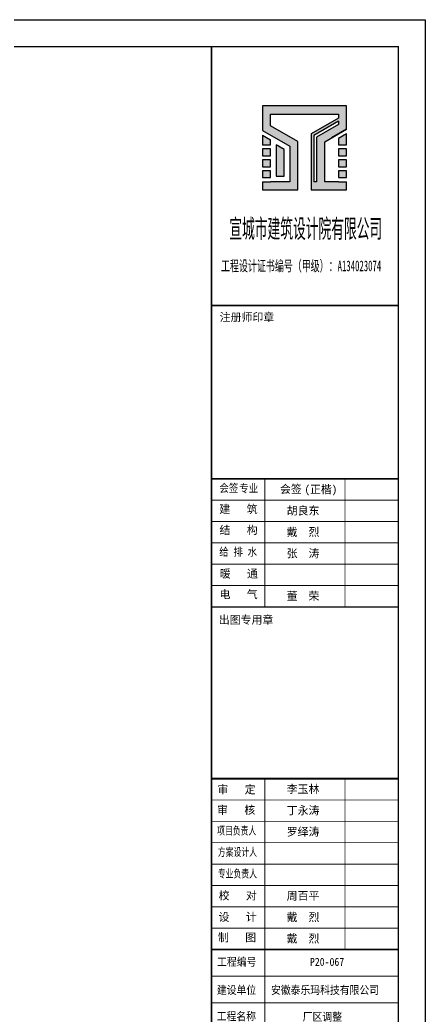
# Model space of a CAD drawing. Extents: x -1389621 to 57380, y -92505 to 283644.
# Drawn here: x 39168 to 57380, y 82884 to 127675 of the extents above; entities that cross this region are included whole.
import ezdxf
from ezdxf.enums import TextEntityAlignment as Align

# ---------------------------------------------------------------- set-up
doc = ezdxf.new("R2010")
doc.units = 0
doc.header["$LTSCALE"] = 100
doc.header["$MEASUREMENT"] = 0
doc.layers.get('0').update_dxf_attribs({"linetype": 'CONTINUOUS'})
doc.layers.add('BORDER', color=7, linetype='CONTINUOUS')
doc.layers.add('BZ_标准图框', color=7, linetype='CONTINUOUS')
doc.styles.add('ht', font='simhei.ttf', dxfattribs={"width": 0.8})

# ---------------------------------------------------------------- blocks, each defined once
blk = doc.blocks.new('A$C064F2E3D')
h = blk.add_hatch(color=1)
h.paths.add_polyline_path([(5094, 55182), (1943, 55182), (1943, 54256), (2967, 53665), (2967, 52338), (2250, 52338), (1943, 52338), (1943, 52030), (3274, 52030), (3274, 53842), (2250, 54433), (2250, 54874), (4787, 54874), (4787, 54721), (3763, 54130), (3763, 52030), (5094, 52030), (5094, 52338), (4787, 52338), (4275, 52338), (4275, 53834), (5094, 54307)])
h.paths.add_polyline_path([(4787, 54484), (3968, 54011), (3968, 52338), (3865, 52338), (3865, 54070), (4787, 54603)], flags=16)
h = blk.add_hatch(color=1)
h.paths.add_polyline_path([(5094, 54130), (4787, 53952), (4787, 53720), (5094, 53720)])
h.paths.add_polyline_path([(4787, 53566), (4787, 53310), (5094, 53310), (5094, 53566)])
h.paths.add_polyline_path([(4787, 53157), (4787, 52901), (5094, 52901), (5094, 53157)])
h.paths.add_polyline_path([(5094, 52491), (5094, 52747), (4787, 52747), (4787, 52491)])
h.paths.add_polyline_path([(2762, 53546), (2455, 53724), (2455, 52542), (2762, 52542)])
h.paths.add_polyline_path([(1943, 54078), (1943, 53720), (2250, 53720), (2250, 53901)])
h.paths.add_polyline_path([(1943, 53566), (1943, 53310), (2250, 53310), (2250, 53566)])
h.paths.add_polyline_path([(2250, 52901), (2250, 53157), (1943, 53157), (1943, 52901)])
h.paths.add_polyline_path([(2250, 52747), (1943, 52747), (1943, 52491), (2250, 52491)])
for points in [[(4275, 52338), (4275, 53834), (5094, 54307), (5094, 55182), (1943, 55182), (1943, 54256), (2967, 53665), (2967, 52338), (2250, 52338)], [(1943, 52338), (1943, 52030), (3274, 52030), (3274, 53842), (2250, 54433), (2250, 54874), (4787, 54874), (4787, 54721), (3763, 54130), (3763, 52030), (5094, 52030), (5094, 52338)], [(4787, 54603), (3865, 54070), (3865, 52338)], [(4787, 54603), (4787, 54484)], [(4787, 54484), (3968, 54011), (3968, 52338)], [(5094, 54307), (4524, 53978)], [(5094, 54130), (4787, 53952)], [(4787, 53952), (4787, 53720), (5094, 53720), (5094, 54130)], [(1943, 54078), (2250, 53901)], [(1943, 54078), (1943, 53720), (2250, 53720), (2250, 53901)], [(1943, 52338), (2250, 52338)], [(3968, 52338), (3865, 52338)], [(4787, 52338), (4275, 52338)], [(4787, 52338), (5094, 52338)]]:
    blk.add_lwpolyline(points)
for points in [[(1943, 53566), (1943, 53310), (2250, 53310), (2250, 53566)], [(2762, 53546), (2455, 53724), (2455, 52542), (2762, 52542)], [(4787, 53566), (4787, 53310), (5094, 53310), (5094, 53566)], [(1943, 53157), (1943, 52901), (2250, 52901), (2250, 53157)], [(4787, 53157), (4787, 52901), (5094, 52901), (5094, 53157)], [(1943, 52747), (1943, 52491), (2250, 52491), (2250, 52747)], [(4787, 52747), (4787, 52491), (5094, 52491), (5094, 52747)]]:
    blk.add_lwpolyline(points, close=True)
at = {"layer": 'BZ_标准图框'}
for points, const_width in [([(35, 0), (35, 57400)], 70), ([(35, 47700), (7035, 47700)], 70), ([(35, 41203), (7035, 41203)], 70), ([(2035, 41203), (2035, 36403)], 35), ([(5035, 41203), (5035, 36403)], 35), ([(7035, 40403), (35, 40403)], 35), ([(7035, 39603), (35, 39603)], 35), ([(7035, 38803), (35, 38803)], 35), ([(7035, 38003), (35, 38003)], 35), ([(7035, 37203), (35, 37203)], 35), ([(7035, 36403), (35, 36403)], 50), ([(35, 29971), (7035, 29971)], 70), ([(2035, 19571), (2035, 29971)], 35), ([(5035, 23570), (5035, 29971)], 35), ([(35, 29171), (7035, 29171)], 35), ([(35, 28371), (7035, 28371)], 35), ([(35, 27571), (7035, 27571)], 35), ([(35, 26771), (7035, 26771)], 35), ([(35, 25971), (7035, 25971)], 35), ([(35, 25171), (7035, 25171)], 35), ([(35, 24371), (7035, 24371)], 35), ([(35, 24371), (7035, 24371)], 35), ([(35, 23571), (7035, 23571)], 70), ([(35, 22571), (7035, 22571)], 35), ([(35, 21571), (7035, 21571)], 35)]:
    blk.add_lwpolyline(points, dxfattribs=dict(at, const_width=const_width))
at = {"layer": 'BZ_标准图框', "style": 'ht', "width": 0.5}
blk.add_text('宣城市建筑设计院有限公司', height=700, dxfattribs=at).set_placement((3565, 50232), align=Align.CENTER)
at = {"layer": 'BZ_标准图框', "style": 'ht'}
for s, height, width, p in [('工程设计证书编号（甲级）：A134023074', 400, 0.6, (391, 48985)), ('会签', 300, 0.85, (329, 40707)), ('专业', 300, 0.85, (1072, 40699)), ('给 排 水', 300, 0.85, (324, 38317)), ('项目负责人', 300, 0.7, (244, 27871)), ('方案设计人', 300, 0.7, (271, 27069)), ('专业负责人', 300, 0.7, (270, 26262)), ('工程编号', 300, 0.9, (244, 22956)), ('P20-067', 300, 0.9, (3721, 22956)), ('建设单位', 300, 0.9, (236, 21902)), ('安徽泰乐玛科技有限公司', 300, 0.9, (2261, 21899)), ('工程名称', 300, 0.9, (229, 20916)), ('厂区调整', 300, 0.9, (3451, 20899))]:
    blk.add_text(s, height=height, dxfattribs=dict(at, width=width)).set_placement(p)
for s, p in [('注册师印章', (340, 47111)), ('会签', (2598, 40669)), ('(正楷)', (3518, 40660)), ('建   筑', (329, 39919)), ('胡良东', (2850, 39861)), ('结   构', (334, 39134)), ('戴  烈', (2850, 39061)), ('张  涛', (2850, 38261)), ('暖   通', (343, 37501)), ('电   气', (333, 36726)), ('董  荣', (2850, 36661)), ('出图专用章', (306, 35771)), ('审   定', (256, 29413)), ('李玉林', (2850, 29429)), ('审   核', (243, 28647)), ('丁永涛', (2850, 28629)), ('罗绎涛', (2850, 27829)), ('校   对', (302, 25439)), ('周百平', (2850, 25429)), ('设   计', (297, 24637)), ('戴  烈', (2850, 24629)), ('制   图', (274, 23868)), ('戴  烈', (2850, 23829))]:
    blk.add_text(s, height=300, dxfattribs=at).set_placement(p)

msp = doc.modelspace()

# ---------------------------------------------------------------- linework, layer by layer
at = {"layer": 'BORDER'}
msp.add_lwpolyline([(-43539.856, 56395.346), (-43539.856, 127675.346), (57380.144, 127675.346), (57380.144, 56395.346)], close=True, dxfattribs=at)
at = {"layer": 'BORDER', "const_width": 60}
msp.add_lwpolyline([(-40539.856, 57595.346), (-40539.856, 126475.346), (56180.144, 126475.346), (56180.144, 57595.346)], close=True, dxfattribs=at)

# ---------------------------------------------------------------- block references
at = {"xscale": 1.2, "yscale": 1.2, "zscale": 1.2}
msp.add_blockref('A$C064F2E3D', (47738.145, 57595.346), dxfattribs=at)

doc.saveas('drawing.dxf')
